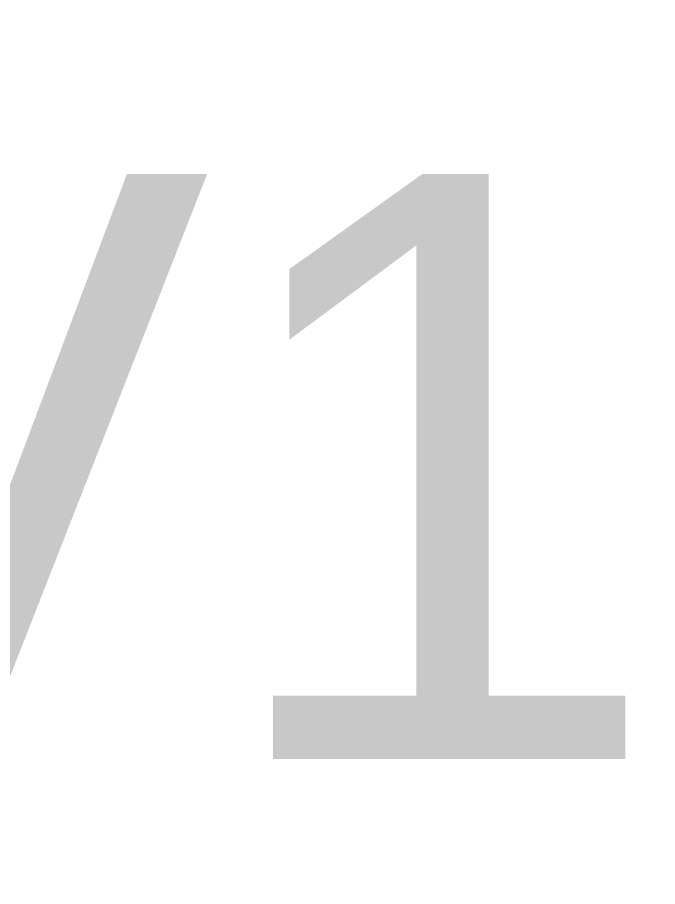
# Model space of a CAD drawing. Header units: metres. Extents: x 0 to 298, y 0 to 162.
# Drawn here: x 179.2652 to 179.5387, y 107.1017 to 107.4731 of the extents above; entities that cross this region are included whole.
import ezdxf

# ---------------------------------------------------------------- set-up
doc = ezdxf.new("R2010")
doc.units = ezdxf.units.M
doc.header["$MEASUREMENT"] = 0
doc.styles.get("Standard").update_dxf_attribs({"font": 'arial.ttf', "height": 0.35})
doc.styles.add('working', font='timesbd.ttf', dxfattribs={"height": 0.25})
doc.dimstyles.new('new model', dxfattribs={"dimtxt": 0.25, "dimasz": 0.23, "dimexe": 0.1, "dimexo": 0.1, "dimgap": 0, "dimtad": 0, "dimtoh": 1, "dimzin": 1, "dimdsep": 46, "dimtxsty": 'working', "dimcen": 0.09, "dimse1": 1, "dimse2": 1, "dimclrd": 8, "dimclre": 8, "dimclrt": 3, "dimadec": 1, "dimazin": 0, "dimtfac": 1, "dimtofl": 0, "dimtmove": 0, "dimatfit": 3, "dimfxl": 0, "dimtolj": 1, "dimtzin": 0, "dimlwd": -1, "dimlwe": -1, "dimarcsym": 0})

# ---------------------------------------------------------------- blocks, each defined once
blk = doc.blocks.new('*D78')
at = {"color": 8}
for p, q in [((178.98038, 108.04274), (179.34565, 108.04274)), ((180.32038, 108.04274), (179.95511, 108.04274))]:
    blk.add_line(p, q, dxfattribs=at)
at = {"color": 8, "lineweight": 35}
for points in [[(178.98038, 108.08107), (178.98038, 108.0044), (178.75038, 108.04274)], [(180.32038, 108.08107), (180.32038, 108.0044), (180.55038, 108.04274)]]:
    blk.add_solid(points, dxfattribs=at)
at = {"layer": 'Defpoints', "color": 0, "lineweight": 35}
for p in [(180.55038, 108.04274), (178.75038, 107.0472), (180.55038, 107.0472)]:
    blk.add_point(p, dxfattribs=at)
at = {"color": 3, "insert": (179.65038, 108.04274), "char_height": 0.25, "attachment_point": 5, "style": 'working'}
blk.add_mtext('\\A1;1.80', dxfattribs=at)
blk = doc.blocks.new('*D256')
at = {"color": 8}
for p, q in [((173.36408, 108.97313), (198.7617, 108.97313)), ((224.97038, 108.97313), (199.57276, 108.97313))]:
    blk.add_line(p, q, dxfattribs=at)
at = {"color": 8, "lineweight": 35}
for points in [[(173.36408, 109.01146), (173.36408, 108.93479), (173.13408, 108.97313)], [(224.97038, 109.01146), (224.97038, 108.93479), (225.20038, 108.97313)]]:
    blk.add_solid(points, dxfattribs=at)
at = {"layer": 'Defpoints', "color": 0, "lineweight": 35}
for p in [(173.13408, 108.97313), (173.13408, 107.0472), (225.20038, 107.0472)]:
    blk.add_point(p, dxfattribs=at)
at = {"color": 3, "insert": (199.16723, 108.97313), "char_height": 0.25, "attachment_point": 5, "style": 'working'}
blk.add_mtext('\\A1;52.07', dxfattribs=at)

msp = doc.modelspace()

# ---------------------------------------------------------------- texts
at = {"ltscale": 0.25, "insert": (179.54199, 107.15617), "char_height": 0.25, "width": 341.4821849, "attachment_point": 9}
msp.add_mtext('\\A1;V1', dxfattribs=at)

# ---------------------------------------------------------------- dimensions: what is measured, and where the dimension line sits
for base, p1, p2, override, picture, middle in [((173.13408, 108.97313), (225.20038, 107.0472), (173.13408, 107.0472), {"dimpost": '\\X'}, '*D256', (199.16723, 108.97313)), ((180.55038, 108.04274), (178.75038, 107.0472), (180.55038, 107.0472), {"dimpost": '\\X', "dimtmove": 2}, '*D78', (179.65038, 108.04274))]:
    dim = msp.add_linear_dim(base=base, p1=p1, p2=p2, dimstyle='new model', override=override)
    dim.commit()
    dim.dimension.update_dxf_attribs({"geometry": picture, "text_midpoint": middle})

doc.saveas('drawing.dxf')
